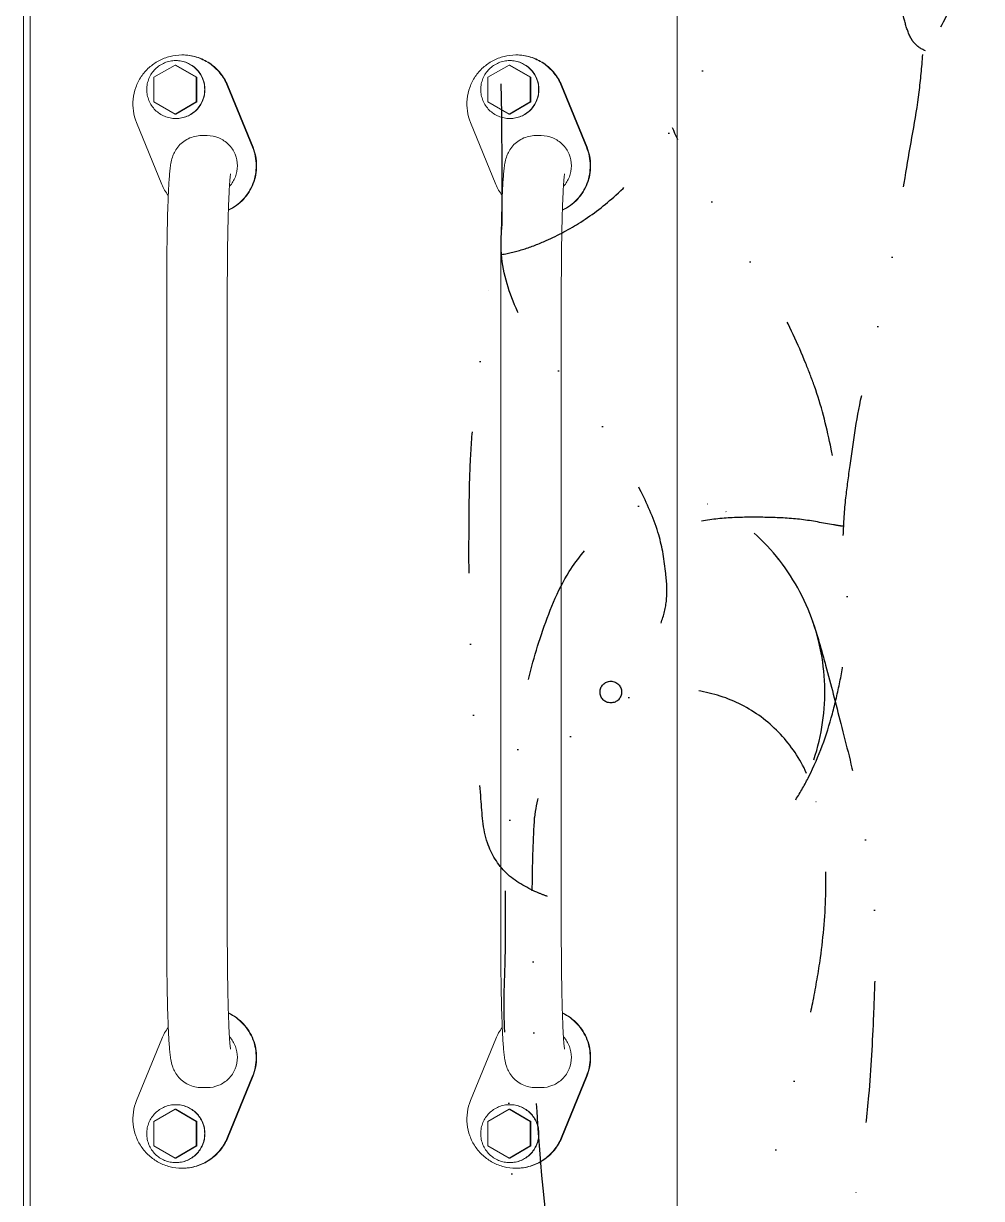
# Model space of a CAD drawing. Header units: millimetres. Extents: x -7970 to 6845, y -11075 to 1978.
# Drawn here: x 3605 to 4034, y -9411 to -8884 of the extents above; entities that cross this region are included whole.
import ezdxf

# ---------------------------------------------------------------- set-up
doc = ezdxf.new("R2010")
doc.units = ezdxf.units.MM
doc.header["$LTSCALE"] = 5
doc.linetypes.add('DIVIDE', pattern=[31.75, 12.7, -6.35, 0, -6.35, 0, -6.35])
doc.layers.add('Layer0016', color=7, linetype='Continuous')
doc.layers.add('Layer0021', color=7, linetype='Continuous')

# ---------------------------------------------------------------- blocks, each defined once
blk = doc.blocks.new('DC_GROUP_ＤＸＦ２５_206')
at = {"layer": 'Layer0016', "color": 7, "linetype": 'DIVIDE', "lineweight": 25}
blk.add_circle((3868.11, -9183.82), 4.85, dxfattribs=at)
for centre, radius, start, end in [((3868.11, -9183.82), 96.03, 341.5609, 61.6071), ((3868.11, -9183.82), 96.03, 10.071, 50.7318), ((3897.58, -9246.57), 64.02, 24.2204, 174.237)]:
    blk.add_arc(centre, radius, start, end, dxfattribs=at)
for points, knots in [([(3978.9, -8787.73), (3973.89, -8794), (3965.22, -8804.31), (3951.4, -8819.82), (3937.51, -8833.21), (3919.67, -8845.21), (3903.18, -8855.88), (3883.82, -8859.15), (3865.76, -8858.94), (3847.9, -8856.59), (3835.24, -8852.37), (3827.01, -8848.36), (3822.06, -8844.2), (3820.63, -8832.69), (3824.44, -8821.22), (3827.95, -8801.16), (3833.29, -8781.76), (3840.39, -8761.16), (3849.9, -8740.44), (3862.97, -8719.41), (3879.53, -8698.36), (3895.28, -8686.14), (3907.8, -8677.18), (3918.82, -8668.34), (3934.04, -8664.23), (3948.1, -8660.43), (3961.46, -8660.42), (3973.53, -8662.84), (3986.04, -8666.77), (3995.94, -8675.06), (4006.4, -8683.43), (4013.01, -8696.98), (4020.11, -8710.77), (4025.01, -8724.62), (4029.53, -8740.17), (4032.02, -8761.43), (4033.64, -8790.32), (4034.87, -8824.06), (4028.13, -8854.04), (4020.34, -8878.94), (4012.67, -8891.62), (4008.12, -8897.79)], [0, 0, 0, 0, 24.080206, 40.376328, 62.368007, 81.621779, 105.027946, 120.21878, 139.715507, 159.139584, 174.080389, 179.304723, 186.880218, 191.94402, 212.849643, 222.59821, 253.056704, 273.053856, 287.931849, 321.335945, 347.165392, 367.74227, 380.792024, 393.522119, 409.578539, 427.372267, 437.120647, 449.284481, 464.343197, 475.654195, 487.779324, 504.075592, 519.96282, 534.496675, 548.006704, 568.474766, 598.454492, 634.987732, 669.106867, 690.046219, 713.047401, 713.047401, 713.047401, 713.047401]), ([(4009.35, -8896.09), (4007.21, -8895.25), (4004.48, -8893.36), (4001.57, -8888.33), (3999.21, -8880.31), (3996.52, -8868.51), (3992.57, -8854.46), (3989.22, -8839.49), (3986.23, -8823.66), (3982.47, -8806.32), (3980.16, -8794.36), (3978.9, -8787.73)], [0, 0, 0, 0, 6.88314, 9.308779, 17.334506, 31.754878, 45.719172, 61.057072, 77.780326, 94.039502, 114.295448, 114.295448, 114.295448, 114.295448]), ([(3819.05, -8987.52), (3822.43, -8986.91), (3829.3, -8985.26), (3841.29, -8980.52), (3855.56, -8972.98), (3871.76, -8960.4), (3885.34, -8945.86), (3899.01, -8926.54), (3910.92, -8902.56), (3921.45, -8873.93), (3934.41, -8849.52), (3943.36, -8831.91), (3954.56, -8819.12), (3959.9, -8811.5), (3963.45, -8806.2)], [0, 0, 0, 0, 10.276892, 21.121796, 38.60948, 58.511164, 82.374755, 98.015477, 129.356766, 162.34053, 189.36152, 212.362556, 221.106485, 240.236954, 240.236954, 240.236954, 240.236954]), ([(3819.36, -8974.39), (3819.35, -8969.52), (3819.31, -8956.52), (3819.3, -8936.2), (3819.13, -8914.24), (3818.23, -8894.76), (3818.71, -8877.67), (3820.9, -8864.06), (3824.1, -8852.99), (3823.22, -8846.32), (3822.43, -8843.12)], [0, 0, 0, 0, 14.621044, 38.992536, 60.953625, 80.503469, 97.506721, 112.088938, 121.837288, 131.728726, 131.728726, 131.728726, 131.728726]), ([(3972.43, -9113.59), (3972.63, -9107.94), (3973.3, -9097.43), (3976.47, -9075.81), (3979.03, -9054.76), (3986.53, -9030.65), (3989.07, -9010.37), (3996.28, -8982.85), (3999.81, -8951.35), (4006.09, -8921.19), (4007.69, -8903.43), (4008.12, -8897.79)], [0, 0, 0, 0, 16.981949, 31.540061, 65.5765, 80.327213, 107.110872, 126.663787, 165.538472, 201.994188, 218.968809, 218.968809, 218.968809, 218.968809]), ([(3951.11, -9232.12), (3953.23, -9228.75), (3960.19, -9216.55), (3966.59, -9198.58), (3971.01, -9179.29), (3973.86, -9163.29), (3974.57, -9141.26), (3972.52, -9110.56), (3968.19, -9077.36), (3961.63, -9051.66), (3953.52, -9030.99), (3944.95, -9011.86), (3930.66, -8991.18), (3917.81, -8971.09), (3905.72, -8951.14), (3898.8, -8937.27), (3895.75, -8930.68)], [0, 0, 0, 0, 11.941717, 42.058661, 56.737333, 71.319621, 90.743887, 122.639797, 163.575677, 191.04993, 201.894875, 230.176978, 253.655663, 277.136005, 301.776365, 323.574974, 323.574974, 323.574974, 323.574974]), ([(3839.67, -9275.53), (3838.08, -9274.97), (3831.51, -9272.3), (3820.34, -9266.17), (3810.84, -9250.56), (3810.04, -9230.05), (3806.73, -9204.81), (3805.47, -9172.86), (3804.43, -9141.1), (3804.46, -9109.4), (3804.67, -9084.26), (3806.64, -9057.61), (3809.69, -9033.54), (3812.71, -9007.86), (3814.88, -8988.41), (3818.28, -8977.5), (3819.36, -8974.39)], [0, 0, 0, 0, 5.049823, 21.317249, 37.226374, 57.223409, 81.953727, 113.849502, 152.951443, 177.322345, 208.94052, 228.346601, 257.449431, 281.705424, 305.997844, 315.891095, 315.891095, 315.891095, 315.891095]), ([(3890.63, -9152.88), (3891.87, -9149.51), (3893.74, -9142.11), (3892.79, -9128.67), (3890.14, -9112.06), (3881.33, -9092.48), (3870.37, -9072.53), (3856.85, -9054.28), (3844.93, -9039.81), (3833.62, -9027.05), (3824.32, -9010.4), (3818.4, -8992.09), (3818.84, -8978.73), (3819.36, -8974.39)], [0, 0, 0, 0, 10.768884, 22.499469, 40.153612, 60.980478, 86.409452, 108.400752, 128.97768, 142.693814, 159.38412, 185.953428, 199.084002, 199.084002, 199.084002, 199.084002]), ([(3868.76, -9648.81), (3866.79, -9645.6), (3862.5, -9637.82), (3855.55, -9621.24), (3849.17, -9593.07), (3840.75, -9547.5), (3831.69, -9483.3), (3823.58, -9417.34), (3822.48, -9362.35), (3819.56, -9326.79), (3821.32, -9296.81), (3820.17, -9267.49), (3823.09, -9237.68), (3826.2, -9210.77), (3829.13, -9184.47), (3836.6, -9157.5), (3846.61, -9131.74), (3860.44, -9115.16), (3871.26, -9105.11), (3882.38, -9099.21), (3894.76, -9095.76), (3906.65, -9097.36), (3914.9, -9100.7), (3919.21, -9102.73), (3921.06, -9103.7)], [0, 0, 0, 0, 11.289141, 26.624981, 53.741447, 97.659264, 165.7305, 248.216462, 296.738336, 330.702274, 355.072983, 386.691137, 418.587052, 444.745573, 468.050844, 497.806237, 528.617985, 549.891825, 562.016757, 572.653678, 587.404401, 599.769513, 607.797651, 614.067108, 614.067108, 614.067108, 614.067108]), ([(3971.87, -9109.4), (3970.59, -9109.19), (3964.5, -9108.24), (3953.7, -9106.02), (3939.09, -9105.38), (3924.42, -9105.29), (3907.57, -9106.69), (3896.03, -9110.43), (3889.62, -9113.31)], [0, 0, 0, 0, 3.887506, 18.469801, 33.027888, 47.65036, 62.488616, 83.568031, 83.568031, 83.568031, 83.568031]), ([(3960.48, -9157.55), (3961.85, -9162.26), (3965.66, -9175.69), (3971.5, -9198.9), (3978.35, -9225.04), (3982.45, -9249.96), (3986.7, -9276.23), (3987.02, -9302.42), (3985.81, -9333.26), (3984.5, -9361.37), (3981.18, -9388.79), (3978.05, -9409.84), (3973.65, -9428.4), (3970.24, -9447.32), (3967.33, -9467.42), (3963.91, -9487.76), (3960.36, -9507.76), (3957.39, -9527.23), (3953.53, -9546.05), (3950.43, -9563.76), (3946.23, -9581.23), (3942.14, -9601.94), (3940.61, -9617.44), (3940.17, -9626.75)], [0, 0, 0, 0, 14.74055, 41.852822, 71.832641, 95.721103, 117.594501, 151.575286, 174.016936, 210.233855, 235.916563, 256.854773, 274.043334, 293.100369, 314.51004, 334.980228, 354.976232, 375.443839, 394.03476, 412.62157, 429.347624, 447.934401, 475.924744, 475.924744, 475.924744, 475.924744]), ([(3887.51, -9620.6), (3888.68, -9621.11), (3891.45, -9621.98), (3896.14, -9622.92), (3900.72, -9620.75), (3906.4, -9620.14), (3910.88, -9614.05), (3915.55, -9604.3), (3917.71, -9589.08), (3921.31, -9570.45), (3924.66, -9547.81), (3927.19, -9519.19), (3928.27, -9486.97), (3930.41, -9456.44), (3932.83, -9432.67), (3937.71, -9414.04), (3940.53, -9397.24), (3944.79, -9376.73), (3950.93, -9357.67), (3955.55, -9338.21), (3959.22, -9321.41), (3963.02, -9299.65), (3964.94, -9276.7), (3964.48, -9255.49), (3961.83, -9237.69), (3958.41, -9226.65), (3955.86, -9220.36)], [0, 0, 0, 0, 3.836863, 8.783369, 13.729588, 18.675302, 25.20146, 34.767333, 51.489692, 70.546468, 91.958456, 120.025216, 156.722592, 188.619412, 211.923267, 228.183852, 246.303575, 263.02775, 290.957234, 306.293159, 323.017333, 342.544346, 372.524219, 391.948428, 406.046826, 426.405242, 426.405242, 426.405242, 426.405242]), ([(3866.01, -9588.5), (3864.92, -9583.19), (3860.91, -9563.87), (3856.24, -9538.03), (3847.29, -9498.76), (3844.84, -9464.7), (3837.17, -9407), (3833.4, -9356.87), (3833.43, -9303.46), (3832.53, -9271), (3833.36, -9249.9), (3833.89, -9240.14)], [0, 0, 0, 0, 16.248014, 59.203365, 78.753718, 137.005747, 161.273906, 253.428951, 287.46548, 321.501968, 350.799269, 350.799269, 350.799269, 350.799269])]:
    blk.add_open_spline(points, degree=3, knots=knots, dxfattribs=at)

msp = doc.modelspace()

# ---------------------------------------------------------------- linework, layer by layer
at = {"layer": 'Layer0021', "color": 7, "linetype": 'Continuous', "lineweight": 18}
for p, q in [((3604.549, -9544.87), (3604.549, -8724.87)), ((3607.547, -9544.87), (3607.547, -8724.87)), ((3897.816, -9654.926), (3897.816, -8732.408)), ((3672.555, -8902.501), (3663.062, -8907.986)), ((3672.859, -8902.501), (3672.555, -8902.501)), ((3682.048, -8907.986), (3672.555, -8902.501)), ((3682.352, -8907.986), (3672.859, -8902.501)), ((3822.437, -8902.501), (3812.944, -8907.986)), ((3822.741, -8902.501), (3822.437, -8902.501)), ((3831.93, -8907.986), (3822.437, -8902.501)), ((3832.234, -8907.986), (3822.741, -8902.501)), ((3663.062, -8907.986), (3663.062, -8918.955)), ((3682.352, -8907.986), (3682.048, -8907.986)), ((3682.048, -8918.955), (3682.048, -8907.986)), ((3682.352, -8918.955), (3682.352, -8907.986)), ((3812.944, -8907.986), (3812.944, -8918.955)), ((3832.234, -8907.986), (3831.93, -8907.986)), ((3831.93, -8918.955), (3831.93, -8907.986)), ((3832.234, -8918.955), (3832.234, -8907.986)), ((3707.32, -8939.395), (3695.977, -8911.626)), ((3707.548, -8939.395), (3696.204, -8911.626)), ((3857.202, -8939.395), (3845.859, -8911.626)), ((3857.43, -8939.395), (3846.087, -8911.626)), ((3663.062, -8918.955), (3672.555, -8924.44)), ((3672.555, -8924.44), (3682.048, -8918.955)), ((3672.859, -8924.44), (3682.352, -8918.955)), ((3682.352, -8918.955), (3682.048, -8918.955)), ((3812.944, -8918.955), (3822.437, -8924.44)), ((3822.437, -8924.44), (3831.93, -8918.955)), ((3822.741, -8924.44), (3832.234, -8918.955)), ((3832.234, -8918.955), (3831.93, -8918.955)), ((3672.859, -8924.44), (3672.555, -8924.44)), ((3822.741, -8924.44), (3822.437, -8924.44)), ((3655.277, -8928.274), (3666.62, -8956.044)), ((3805.16, -8928.274), (3816.503, -8956.044)), ((3686.97, -8934.12), (3684.501, -8934.12)), ((3836.852, -8934.12), (3834.383, -8934.12)), ((3668.811, -9002.72), (3668.811, -9292.72)), ((3696.011, -9002.72), (3696.011, -9292.72)), ((3818.694, -9002.72), (3818.694, -9292.72)), ((3845.894, -9002.72), (3845.894, -9292.72)), ((3666.62, -9339.395), (3655.277, -9367.165)), ((3816.503, -9339.395), (3805.16, -9367.165)), ((3695.977, -9383.814), (3707.32, -9356.044)), ((3696.204, -9383.814), (3707.548, -9356.044)), ((3845.859, -9383.814), (3857.202, -9356.044)), ((3846.087, -9383.814), (3857.43, -9356.044)), ((3684.501, -9361.32), (3686.97, -9361.32)), ((3834.383, -9361.32), (3836.852, -9361.32)), ((3672.555, -9370.999), (3663.062, -9376.484)), ((3672.859, -9370.999), (3672.555, -9370.999)), ((3682.048, -9376.484), (3672.555, -9370.999)), ((3682.352, -9376.484), (3672.859, -9370.999)), ((3822.437, -9370.999), (3812.944, -9376.484)), ((3822.741, -9370.999), (3822.437, -9370.999)), ((3831.93, -9376.484), (3822.437, -9370.999)), ((3832.234, -9376.484), (3822.741, -9370.999)), ((3663.062, -9376.484), (3663.062, -9387.454)), ((3682.352, -9376.484), (3682.048, -9376.484)), ((3682.048, -9387.454), (3682.048, -9376.484)), ((3682.352, -9387.454), (3682.352, -9376.484)), ((3812.944, -9376.484), (3812.944, -9387.454)), ((3832.234, -9376.484), (3831.93, -9376.484)), ((3831.93, -9387.454), (3831.93, -9376.484)), ((3832.234, -9387.454), (3832.234, -9376.484)), ((3663.062, -9387.454), (3672.555, -9392.938)), ((3672.555, -9392.938), (3682.048, -9387.454)), ((3672.859, -9392.938), (3682.352, -9387.454)), ((3682.352, -9387.454), (3682.048, -9387.454)), ((3812.944, -9387.454), (3822.437, -9392.938)), ((3822.437, -9392.938), (3831.93, -9387.454)), ((3822.741, -9392.938), (3832.234, -9387.454)), ((3832.234, -9387.454), (3831.93, -9387.454)), ((3672.859, -9392.938), (3672.555, -9392.938)), ((3822.741, -9392.938), (3822.437, -9392.938))]:
    msp.add_line(p, q, dxfattribs=at)
for centre, start, end in [((3686.993, -8947.722), 202.219, 217.31962), ((3836.875, -8947.722), 202.219, 217.31962), ((3686.993, -9347.717), 142.67011, 157.78101), ((3836.875, -9347.717), 142.67011, 157.78101)]:
    msp.add_arc(centre, 22.006, start, end, dxfattribs=at)
for points, knots in [([(3675.627, -8897.95), (3673.837, -8897.95), (3670.242, -8898.392), (3665.183, -8900.341), (3660.743, -8903.46), (3657.193, -8907.562), (3654.742, -8912.403), (3653.537, -8917.696), (3653.648, -8923.119), (3654.6, -8926.616), (3655.277, -8928.274)], [0, 0, 0, 0, 0.124948, 0.2499063, 0.3748829, 0.4998811, 0.6248997, 0.749932, 0.8749669, 1, 1, 1, 1]), ([(3695.977, -8911.626), (3695.567, -8910.623), (3694.598, -8908.676), (3692.732, -8906.003), (3690.492, -8903.633), (3687.928, -8901.62), (3685.096, -8900.006), (3682.056, -8898.828), (3678.878, -8898.111), (3676.709, -8897.95), (3675.627, -8897.95)], [0, 0, 0, 0, 0.1250403, 0.2500698, 0.3750854, 0.5000882, 0.6250785, 0.7500586, 0.8750312, 1, 1, 1, 1]), ([(3696.204, -8911.626), (3695.795, -8910.623), (3694.826, -8908.676), (3692.96, -8906.003), (3690.72, -8903.633), (3688.156, -8901.62), (3685.324, -8900.006), (3682.284, -8898.828), (3679.106, -8898.111), (3676.937, -8897.95), (3675.855, -8897.95)], [0, 0, 0, 0, 0.1250403, 0.2500698, 0.3750854, 0.5000882, 0.6250785, 0.7500586, 0.8750312, 1, 1, 1, 1]), ([(3825.509, -8897.95), (3823.719, -8897.95), (3820.124, -8898.392), (3815.065, -8900.341), (3810.626, -8903.46), (3807.075, -8907.562), (3804.624, -8912.403), (3803.419, -8917.696), (3803.531, -8923.119), (3804.482, -8926.616), (3805.16, -8928.274)], [0, 0, 0, 0, 0.124948, 0.2499063, 0.3748829, 0.4998811, 0.6248997, 0.749932, 0.8749669, 1, 1, 1, 1]), ([(3845.859, -8911.626), (3845.449, -8910.623), (3844.48, -8908.676), (3842.614, -8906.003), (3840.374, -8903.633), (3837.81, -8901.62), (3834.978, -8900.006), (3831.939, -8898.828), (3828.76, -8898.111), (3826.592, -8897.95), (3825.509, -8897.95)], [0, 0, 0, 0, 0.1250403, 0.2500698, 0.3750854, 0.5000882, 0.6250785, 0.7500586, 0.8750312, 1, 1, 1, 1]), ([(3846.087, -8911.626), (3845.677, -8910.623), (3844.708, -8908.676), (3842.842, -8906.003), (3840.602, -8903.633), (3838.038, -8901.62), (3835.206, -8900.006), (3832.167, -8898.828), (3828.988, -8898.111), (3826.82, -8897.95), (3825.737, -8897.95)], [0, 0, 0, 0, 0.1250403, 0.2500698, 0.3750854, 0.5000882, 0.6250785, 0.7500586, 0.8750312, 1, 1, 1, 1]), ([(3672.859, -8900.471), (3672.01, -8900.471), (3670.307, -8900.638), (3667.855, -8901.383), (3665.595, -8902.592), (3663.614, -8904.219), (3661.988, -8906.202), (3660.779, -8908.464), (3660.035, -8910.918), (3659.868, -8912.621), (3659.868, -8913.471)], [0, 0, 0, 0, 0.1249557, 0.2499182, 0.3748931, 0.4998843, 0.6248931, 0.7499185, 0.8749523, 1, 1, 1, 1]), ([(3685.849, -8913.471), (3685.849, -8912.621), (3685.682, -8910.918), (3684.938, -8908.464), (3683.73, -8906.202), (3682.104, -8904.219), (3680.122, -8902.592), (3677.862, -8901.383), (3675.41, -8900.638), (3673.707, -8900.471), (3672.859, -8900.471)], [0, 0, 0, 0, 0.1250477, 0.2500815, 0.3751069, 0.5001157, 0.6251069, 0.7500818, 0.8750443, 1, 1, 1, 1]), ([(3685.971, -8913.471), (3685.971, -8912.621), (3685.803, -8910.918), (3685.059, -8908.464), (3683.851, -8906.202), (3682.225, -8904.219), (3680.244, -8902.592), (3677.983, -8901.383), (3675.532, -8900.638), (3673.829, -8900.471), (3672.98, -8900.471)], [0, 0, 0, 0, 0.1250477, 0.2500815, 0.3751069, 0.5001157, 0.6251069, 0.7500818, 0.8750443, 1, 1, 1, 1]), ([(3822.741, -8900.471), (3821.892, -8900.471), (3820.19, -8900.638), (3817.738, -8901.383), (3815.477, -8902.592), (3813.496, -8904.219), (3811.87, -8906.202), (3810.662, -8908.464), (3809.918, -8910.918), (3809.75, -8912.621), (3809.75, -8913.471)], [0, 0, 0, 0, 0.1249557, 0.2499182, 0.3748931, 0.4998843, 0.6248931, 0.7499185, 0.8749523, 1, 1, 1, 1]), ([(3835.732, -8913.471), (3835.732, -8912.621), (3835.564, -8910.918), (3834.82, -8908.464), (3833.612, -8906.202), (3831.986, -8904.219), (3830.005, -8902.592), (3827.744, -8901.383), (3825.292, -8900.638), (3823.59, -8900.471), (3822.741, -8900.471)], [0, 0, 0, 0, 0.1250477, 0.2500815, 0.3751069, 0.5001157, 0.6251069, 0.7500818, 0.8750443, 1, 1, 1, 1]), ([(3835.853, -8913.471), (3835.853, -8912.621), (3835.686, -8910.918), (3834.942, -8908.464), (3833.734, -8906.202), (3832.108, -8904.219), (3830.126, -8902.592), (3827.866, -8901.383), (3825.414, -8900.638), (3823.711, -8900.471), (3822.863, -8900.471)], [0, 0, 0, 0, 0.1250477, 0.2500815, 0.3751069, 0.5001157, 0.6251069, 0.7500818, 0.8750443, 1, 1, 1, 1]), ([(3659.868, -8913.471), (3659.868, -8914.32), (3660.035, -8916.024), (3660.779, -8918.477), (3661.988, -8920.739), (3663.614, -8922.722), (3665.595, -8924.349), (3667.855, -8925.558), (3670.307, -8926.303), (3672.01, -8926.471), (3672.859, -8926.471)], [0, 0, 0, 0, 0.1250477, 0.2500815, 0.3751069, 0.5001157, 0.6251069, 0.7500818, 0.8750443, 1, 1, 1, 1]), ([(3672.859, -8926.471), (3673.707, -8926.471), (3675.41, -8926.303), (3677.862, -8925.558), (3680.122, -8924.349), (3682.104, -8922.722), (3683.73, -8920.739), (3684.938, -8918.477), (3685.682, -8916.024), (3685.849, -8914.32), (3685.849, -8913.471)], [0, 0, 0, 0, 0.1249557, 0.2499182, 0.3748931, 0.4998843, 0.6248931, 0.7499185, 0.8749523, 1, 1, 1, 1]), ([(3672.98, -8926.471), (3673.829, -8926.471), (3675.532, -8926.303), (3677.983, -8925.558), (3680.244, -8924.349), (3682.225, -8922.722), (3683.851, -8920.739), (3685.059, -8918.477), (3685.803, -8916.024), (3685.971, -8914.32), (3685.971, -8913.471)], [0, 0, 0, 0, 0.1249557, 0.2499182, 0.3748931, 0.4998843, 0.6248931, 0.7499185, 0.8749523, 1, 1, 1, 1]), ([(3809.75, -8913.471), (3809.75, -8914.32), (3809.918, -8916.024), (3810.662, -8918.477), (3811.87, -8920.739), (3813.496, -8922.722), (3815.477, -8924.349), (3817.738, -8925.558), (3820.19, -8926.303), (3821.892, -8926.471), (3822.741, -8926.471)], [0, 0, 0, 0, 0.1250477, 0.2500815, 0.3751069, 0.5001157, 0.6251069, 0.7500818, 0.8750443, 1, 1, 1, 1]), ([(3822.741, -8926.471), (3823.59, -8926.471), (3825.292, -8926.303), (3827.744, -8925.558), (3830.005, -8924.349), (3831.986, -8922.722), (3833.612, -8920.739), (3834.82, -8918.477), (3835.564, -8916.024), (3835.732, -8914.32), (3835.732, -8913.471)], [0, 0, 0, 0, 0.1249557, 0.2499182, 0.3748931, 0.4998843, 0.6248931, 0.7499185, 0.8749523, 1, 1, 1, 1]), ([(3822.863, -8926.471), (3823.711, -8926.471), (3825.414, -8926.303), (3827.866, -8925.558), (3830.126, -8924.349), (3832.108, -8922.722), (3833.734, -8920.739), (3834.942, -8918.477), (3835.686, -8916.024), (3835.853, -8914.32), (3835.853, -8913.471)], [0, 0, 0, 0, 0.1249557, 0.2499182, 0.3748931, 0.4998843, 0.6248931, 0.7499185, 0.8749523, 1, 1, 1, 1]), ([(3684.501, -8934.12), (3683.462, -8934.12), (3681.379, -8934.358), (3678.433, -8935.409), (3675.823, -8937.074), (3673.721, -8939.201), (3672.254, -8941.488), (3671.214, -8943.98), (3670.641, -8946.495), (3670.29, -8949.185), (3670.036, -8951.957), (3669.815, -8955.16), (3669.616, -8958.87), (3669.435, -8963.089), (3669.212, -8969.626), (3668.999, -8978.715), (3668.846, -8990.408), (3668.811, -8998.546), (3668.811, -9002.72)], [0, 0, 0, 0, 0.0407384, 0.081385, 0.1216823, 0.1611174, 0.1977298, 0.2275726, 0.2665702, 0.2984644, 0.3339705, 0.3757376, 0.4243562, 0.4797115, 0.5413583, 0.6808495, 0.8362967, 1, 1, 1, 1]), ([(3700.56, -8947.72), (3700.56, -8945.951), (3699.853, -8942.375), (3696.829, -8937.854), (3692.312, -8934.828), (3688.738, -8934.12), (3686.97, -8934.12)], [0, 0, 0, 0, 0.2501024, 0.5001195, 0.750084, 1, 1, 1, 1]), ([(3834.383, -8934.12), (3833.344, -8934.12), (3831.261, -8934.358), (3828.315, -8935.409), (3825.705, -8937.074), (3823.603, -8939.201), (3822.136, -8941.488), (3821.097, -8943.98), (3820.524, -8946.495), (3820.173, -8949.185), (3819.919, -8951.957), (3819.698, -8955.16), (3819.498, -8958.87), (3819.318, -8963.089), (3819.094, -8969.626), (3818.882, -8978.715), (3818.728, -8990.408), (3818.694, -8998.546), (3818.694, -9002.72)], [0, 0, 0, 0, 0.0407384, 0.081385, 0.1216823, 0.1611174, 0.1977298, 0.2275726, 0.2665702, 0.2984644, 0.3339705, 0.3757376, 0.4243562, 0.4797115, 0.5413583, 0.6808495, 0.8362967, 1, 1, 1, 1]), ([(3850.443, -8947.72), (3850.443, -8945.951), (3849.735, -8942.375), (3846.711, -8937.854), (3842.194, -8934.828), (3838.62, -8934.12), (3836.852, -8934.12)], [0, 0, 0, 0, 0.2501024, 0.5001195, 0.750084, 1, 1, 1, 1]), ([(3696.516, -8967.537), (3697.76, -8966.937), (3700.14, -8965.498), (3703.238, -8962.711), (3705.76, -8959.391), (3707.614, -8955.656), (3708.735, -8951.64), (3709.084, -8947.484), (3708.648, -8943.338), (3707.842, -8940.675), (3707.32, -8939.395)], [0, 0, 0, 0, 0.1249567, 0.2499296, 0.3749194, 0.4999244, 0.6249405, 0.7499638, 0.8749809, 1, 1, 1, 1]), ([(3696.518, -8967.645), (3697.778, -8967.054), (3700.192, -8965.63), (3703.339, -8962.85), (3705.906, -8959.525), (3707.798, -8955.774), (3708.948, -8951.733), (3709.314, -8947.547), (3708.884, -8943.369), (3708.074, -8940.684), (3707.548, -8939.395)], [0, 0, 0, 0, 0.1249562, 0.2499287, 0.3749182, 0.4999231, 0.6249394, 0.7499629, 0.8749805, 1, 1, 1, 1]), ([(3846.398, -8967.537), (3847.642, -8966.937), (3850.023, -8965.498), (3853.121, -8962.711), (3855.642, -8959.391), (3857.496, -8955.656), (3858.618, -8951.64), (3858.966, -8947.484), (3858.53, -8943.338), (3857.725, -8940.675), (3857.202, -8939.395)], [0, 0, 0, 0, 0.1249567, 0.2499296, 0.3749194, 0.4999244, 0.6249405, 0.7499638, 0.8749809, 1, 1, 1, 1]), ([(3846.401, -8967.645), (3847.661, -8967.054), (3850.075, -8965.63), (3853.222, -8962.85), (3855.789, -8959.525), (3857.681, -8955.774), (3858.831, -8951.733), (3859.196, -8947.547), (3858.766, -8943.369), (3857.956, -8940.684), (3857.43, -8939.395)], [0, 0, 0, 0, 0.1249562, 0.2499287, 0.3749182, 0.4999231, 0.6249394, 0.7499629, 0.8749805, 1, 1, 1, 1]), ([(3697.434, -8951.414), (3697.441, -8951.383), (3697.469, -8951.235), (3697.397, -8951.671), (3697.373, -8951.924), (3697.299, -8952.548), (3697.236, -8953.233), (3697.132, -8954.438), (3697.008, -8956.202), (3696.866, -8958.632), (3696.73, -8961.433), (3696.601, -8964.574), (3696.483, -8968.02), (3696.376, -8971.742), (3696.246, -8977.16), (3696.121, -8984.376), (3696.031, -8993.405), (3696.011, -8999.583), (3696.011, -9002.72)], [0, 0, 0, 0, 0.0018334, 0.0055823, 0.0134228, 0.0245417, 0.0384578, 0.0548566, 0.0943248, 0.1417859, 0.196444, 0.25764, 0.3247627, 0.3972096, 0.4743731, 0.6403258, 0.8173653, 1, 1, 1, 1]), ([(3697.026, -8956.868), (3698.143, -8955.638), (3699.94, -8952.738), (3700.56, -8949.383), (3700.56, -8947.72)], [0, 0, 0, 0, 0.4999132, 1, 1, 1, 1]), ([(3847.317, -8951.414), (3847.323, -8951.383), (3847.351, -8951.235), (3847.279, -8951.671), (3847.255, -8951.924), (3847.182, -8952.548), (3847.118, -8953.233), (3847.015, -8954.438), (3846.89, -8956.202), (3846.748, -8958.632), (3846.612, -8961.433), (3846.484, -8964.574), (3846.365, -8968.02), (3846.258, -8971.742), (3846.128, -8977.16), (3846.004, -8984.376), (3845.914, -8993.405), (3845.894, -8999.583), (3845.894, -9002.72)], [0, 0, 0, 0, 0.0018334, 0.0055823, 0.0134228, 0.0245417, 0.0384578, 0.0548566, 0.0943248, 0.1417859, 0.196444, 0.25764, 0.3247627, 0.3972096, 0.4743731, 0.6403258, 0.8173653, 1, 1, 1, 1]), ([(3846.908, -8956.868), (3848.026, -8955.638), (3849.822, -8952.738), (3850.443, -8949.383), (3850.443, -8947.72)], [0, 0, 0, 0, 0.4999132, 1, 1, 1, 1]), ([(3668.811, -9292.72), (3668.811, -9296.895), (3668.846, -9305.035), (3668.999, -9316.73), (3669.212, -9325.821), (3669.435, -9332.358), (3669.616, -9336.577), (3669.816, -9340.287), (3670.037, -9343.489), (3670.291, -9346.262), (3670.642, -9348.953), (3671.219, -9351.469), (3672.257, -9353.962), (3673.726, -9356.247), (3675.828, -9358.368), (3678.434, -9360.032), (3681.379, -9361.081), (3683.462, -9361.32), (3684.501, -9361.32)], [0, 0, 0, 0, 0.1637585, 0.3192411, 0.4587368, 0.5203867, 0.5757425, 0.624359, 0.6661221, 0.7016253, 0.7335336, 0.772557, 0.8024354, 0.839016, 0.8783737, 0.9186349, 0.9592489, 1, 1, 1, 1]), ([(3696.011, -9292.72), (3696.011, -9298.706), (3696.064, -9307.469), (3696.252, -9318.751), (3696.438, -9326.236), (3696.665, -9332.725), (3696.891, -9337.402), (3697.091, -9340.462), (3697.226, -9342.153), (3697.346, -9343.324), (3697.42, -9343.924), (3697.453, -9344.115)], [0, 0, 0, 0, 0.3491615, 0.5111023, 0.658183, 0.7858864, 0.8897895, 0.9313003, 0.9647532, 0.9886998, 1, 1, 1, 1]), ([(3818.694, -9292.72), (3818.694, -9296.895), (3818.728, -9305.035), (3818.882, -9316.73), (3819.094, -9325.821), (3819.318, -9332.358), (3819.498, -9336.577), (3819.698, -9340.287), (3819.919, -9343.489), (3820.174, -9346.262), (3820.524, -9348.953), (3821.101, -9351.469), (3822.14, -9353.962), (3823.608, -9356.247), (3825.71, -9358.368), (3828.316, -9360.032), (3831.262, -9361.081), (3833.344, -9361.32), (3834.383, -9361.32)], [0, 0, 0, 0, 0.1637585, 0.3192411, 0.4587368, 0.5203867, 0.5757425, 0.624359, 0.6661221, 0.7016253, 0.7335336, 0.772557, 0.8024354, 0.839016, 0.8783737, 0.9186349, 0.9592489, 1, 1, 1, 1]), ([(3845.894, -9292.72), (3845.894, -9298.706), (3845.947, -9307.469), (3846.135, -9318.751), (3846.32, -9326.236), (3846.547, -9332.725), (3846.773, -9337.402), (3846.974, -9340.462), (3847.109, -9342.153), (3847.228, -9343.324), (3847.303, -9343.924), (3847.335, -9344.115)], [0, 0, 0, 0, 0.3491615, 0.5111023, 0.658183, 0.7858864, 0.8897895, 0.9313003, 0.9647532, 0.9886998, 1, 1, 1, 1]), ([(3707.32, -9356.044), (3707.842, -9354.765), (3708.648, -9352.101), (3709.084, -9347.955), (3708.735, -9343.799), (3707.614, -9339.783), (3705.76, -9336.049), (3703.238, -9332.729), (3700.14, -9329.941), (3697.76, -9328.502), (3696.516, -9327.902)], [0, 0, 0, 0, 0.1250191, 0.2500362, 0.3750595, 0.5000756, 0.6250806, 0.7500704, 0.8750433, 1, 1, 1, 1]), ([(3707.548, -9356.044), (3708.074, -9354.755), (3708.884, -9352.071), (3709.314, -9347.892), (3708.948, -9343.706), (3707.799, -9339.665), (3705.906, -9335.915), (3703.34, -9332.589), (3700.193, -9329.81), (3697.779, -9328.385), (3696.519, -9327.795)], [0, 0, 0, 0, 0.1250195, 0.2500371, 0.3750606, 0.5000769, 0.6250818, 0.7500713, 0.8750438, 1, 1, 1, 1]), ([(3857.202, -9356.044), (3857.725, -9354.765), (3858.53, -9352.101), (3858.966, -9347.955), (3858.618, -9343.799), (3857.496, -9339.783), (3855.642, -9336.049), (3853.121, -9332.729), (3850.023, -9329.941), (3847.642, -9328.502), (3846.398, -9327.902)], [0, 0, 0, 0, 0.1250191, 0.2500362, 0.3750595, 0.5000756, 0.6250806, 0.7500704, 0.8750433, 1, 1, 1, 1]), ([(3857.43, -9356.044), (3857.956, -9354.755), (3858.766, -9352.071), (3859.196, -9347.892), (3858.831, -9343.706), (3857.681, -9339.665), (3855.789, -9335.915), (3853.222, -9332.589), (3850.075, -9329.81), (3847.661, -9328.385), (3846.401, -9327.795)], [0, 0, 0, 0, 0.1250195, 0.2500371, 0.3750606, 0.5000769, 0.6250818, 0.7500713, 0.8750438, 1, 1, 1, 1]), ([(3697.028, -9338.574), (3698.145, -9339.805), (3699.941, -9342.704), (3700.56, -9346.057), (3700.56, -9347.72)], [0, 0, 0, 0, 0.4999132, 1, 1, 1, 1]), ([(3846.911, -9338.574), (3848.028, -9339.805), (3849.823, -9342.704), (3850.443, -9346.057), (3850.443, -9347.72)], [0, 0, 0, 0, 0.4999132, 1, 1, 1, 1]), ([(3700.56, -9347.72), (3700.56, -9349.489), (3699.853, -9353.064), (3696.829, -9357.585), (3692.312, -9360.611), (3688.738, -9361.32), (3686.97, -9361.32)], [0, 0, 0, 0, 0.2501024, 0.5001195, 0.750084, 1, 1, 1, 1]), ([(3850.443, -9347.72), (3850.443, -9349.489), (3849.735, -9353.064), (3846.711, -9357.585), (3842.194, -9360.611), (3838.62, -9361.32), (3836.852, -9361.32)], [0, 0, 0, 0, 0.2501024, 0.5001195, 0.750084, 1, 1, 1, 1]), ([(3655.277, -9367.165), (3654.6, -9368.823), (3653.648, -9372.32), (3653.537, -9377.744), (3654.742, -9383.036), (3657.193, -9387.877), (3660.743, -9391.98), (3665.183, -9395.098), (3670.242, -9397.047), (3673.837, -9397.489), (3675.627, -9397.489)], [0, 0, 0, 0, 0.1250331, 0.250068, 0.3751003, 0.5001189, 0.6251171, 0.7500937, 0.875052, 1, 1, 1, 1]), ([(3672.859, -9368.969), (3672.01, -9368.969), (3670.307, -9369.136), (3667.855, -9369.881), (3665.595, -9371.09), (3663.614, -9372.717), (3661.988, -9374.7), (3660.779, -9376.962), (3660.035, -9379.416), (3659.868, -9381.119), (3659.868, -9381.969)], [0, 0, 0, 0, 0.1249557, 0.2499182, 0.3748931, 0.4998843, 0.6248931, 0.7499185, 0.8749523, 1, 1, 1, 1]), ([(3685.849, -9381.969), (3685.849, -9381.119), (3685.682, -9379.416), (3684.938, -9376.962), (3683.73, -9374.7), (3682.104, -9372.717), (3680.122, -9371.09), (3677.862, -9369.881), (3675.41, -9369.136), (3673.707, -9368.969), (3672.859, -9368.969)], [0, 0, 0, 0, 0.1250477, 0.2500815, 0.3751069, 0.5001157, 0.6251069, 0.7500818, 0.8750443, 1, 1, 1, 1]), ([(3685.971, -9381.969), (3685.971, -9381.119), (3685.803, -9379.416), (3685.059, -9376.962), (3683.851, -9374.7), (3682.225, -9372.717), (3680.244, -9371.09), (3677.983, -9369.881), (3675.532, -9369.136), (3673.829, -9368.969), (3672.98, -9368.969)], [0, 0, 0, 0, 0.1250477, 0.2500815, 0.3751069, 0.5001157, 0.6251069, 0.7500818, 0.8750443, 1, 1, 1, 1]), ([(3805.16, -9367.165), (3804.482, -9368.823), (3803.531, -9372.32), (3803.419, -9377.744), (3804.624, -9383.036), (3807.075, -9387.877), (3810.626, -9391.98), (3815.065, -9395.098), (3820.124, -9397.047), (3823.719, -9397.489), (3825.509, -9397.489)], [0, 0, 0, 0, 0.1250331, 0.250068, 0.3751003, 0.5001189, 0.6251171, 0.7500937, 0.875052, 1, 1, 1, 1]), ([(3822.741, -9368.969), (3821.892, -9368.969), (3820.19, -9369.136), (3817.738, -9369.881), (3815.477, -9371.09), (3813.496, -9372.717), (3811.87, -9374.7), (3810.662, -9376.962), (3809.918, -9379.416), (3809.75, -9381.119), (3809.75, -9381.969)], [0, 0, 0, 0, 0.1249557, 0.2499182, 0.3748931, 0.4998843, 0.6248931, 0.7499185, 0.8749523, 1, 1, 1, 1]), ([(3835.732, -9381.969), (3835.732, -9381.119), (3835.564, -9379.416), (3834.82, -9376.962), (3833.612, -9374.7), (3831.986, -9372.717), (3830.005, -9371.09), (3827.744, -9369.881), (3825.292, -9369.136), (3823.59, -9368.969), (3822.741, -9368.969)], [0, 0, 0, 0, 0.1250477, 0.2500815, 0.3751069, 0.5001157, 0.6251069, 0.7500818, 0.8750443, 1, 1, 1, 1]), ([(3835.853, -9381.969), (3835.853, -9381.119), (3835.686, -9379.416), (3834.942, -9376.962), (3833.734, -9374.7), (3832.108, -9372.717), (3830.126, -9371.09), (3827.866, -9369.881), (3825.414, -9369.136), (3823.711, -9368.969), (3822.863, -9368.969)], [0, 0, 0, 0, 0.1250477, 0.2500815, 0.3751069, 0.5001157, 0.6251069, 0.7500818, 0.8750443, 1, 1, 1, 1]), ([(3659.868, -9381.969), (3659.868, -9382.818), (3660.035, -9384.522), (3660.779, -9386.975), (3661.988, -9389.238), (3663.614, -9391.22), (3665.595, -9392.847), (3667.855, -9394.057), (3670.307, -9394.801), (3672.01, -9394.969), (3672.859, -9394.969)], [0, 0, 0, 0, 0.1250477, 0.2500815, 0.3751069, 0.5001157, 0.6251069, 0.7500818, 0.8750443, 1, 1, 1, 1]), ([(3672.859, -9394.969), (3673.707, -9394.969), (3675.41, -9394.801), (3677.862, -9394.057), (3680.122, -9392.847), (3682.104, -9391.22), (3683.73, -9389.238), (3684.938, -9386.975), (3685.682, -9384.522), (3685.849, -9382.818), (3685.849, -9381.969)], [0, 0, 0, 0, 0.1249557, 0.2499182, 0.3748931, 0.4998843, 0.6248931, 0.7499185, 0.8749523, 1, 1, 1, 1]), ([(3672.98, -9394.969), (3673.829, -9394.969), (3675.532, -9394.801), (3677.983, -9394.057), (3680.244, -9392.847), (3682.225, -9391.22), (3683.851, -9389.238), (3685.059, -9386.975), (3685.803, -9384.522), (3685.971, -9382.818), (3685.971, -9381.969)], [0, 0, 0, 0, 0.1249557, 0.2499182, 0.3748931, 0.4998843, 0.6248931, 0.7499185, 0.8749523, 1, 1, 1, 1]), ([(3675.627, -9397.489), (3676.709, -9397.489), (3678.878, -9397.329), (3682.056, -9396.611), (3685.096, -9395.433), (3687.928, -9393.82), (3690.492, -9391.806), (3692.732, -9389.437), (3694.598, -9386.764), (3695.567, -9384.816), (3695.977, -9383.814)], [0, 0, 0, 0, 0.1249688, 0.2499414, 0.3749215, 0.4999118, 0.6249146, 0.7499302, 0.8749597, 1, 1, 1, 1]), ([(3675.855, -9397.489), (3676.937, -9397.489), (3679.106, -9397.329), (3682.284, -9396.611), (3685.324, -9395.433), (3688.156, -9393.82), (3690.72, -9391.806), (3692.96, -9389.437), (3694.826, -9386.764), (3695.795, -9384.816), (3696.204, -9383.814)], [0, 0, 0, 0, 0.1249688, 0.2499414, 0.3749215, 0.4999118, 0.6249146, 0.7499302, 0.8749597, 1, 1, 1, 1]), ([(3809.75, -9381.969), (3809.75, -9382.818), (3809.918, -9384.522), (3810.662, -9386.975), (3811.87, -9389.238), (3813.496, -9391.22), (3815.477, -9392.847), (3817.738, -9394.057), (3820.19, -9394.801), (3821.892, -9394.969), (3822.741, -9394.969)], [0, 0, 0, 0, 0.1250477, 0.2500815, 0.3751069, 0.5001157, 0.6251069, 0.7500818, 0.8750443, 1, 1, 1, 1]), ([(3822.741, -9394.969), (3823.59, -9394.969), (3825.292, -9394.801), (3827.744, -9394.057), (3830.005, -9392.847), (3831.986, -9391.22), (3833.612, -9389.238), (3834.82, -9386.975), (3835.564, -9384.522), (3835.732, -9382.818), (3835.732, -9381.969)], [0, 0, 0, 0, 0.1249557, 0.2499182, 0.3748931, 0.4998843, 0.6248931, 0.7499185, 0.8749523, 1, 1, 1, 1]), ([(3822.863, -9394.969), (3823.711, -9394.969), (3825.414, -9394.801), (3827.866, -9394.057), (3830.126, -9392.847), (3832.108, -9391.22), (3833.734, -9389.238), (3834.942, -9386.975), (3835.686, -9384.522), (3835.853, -9382.818), (3835.853, -9381.969)], [0, 0, 0, 0, 0.1249557, 0.2499182, 0.3748931, 0.4998843, 0.6248931, 0.7499185, 0.8749523, 1, 1, 1, 1]), ([(3825.509, -9397.489), (3826.592, -9397.489), (3828.76, -9397.329), (3831.939, -9396.611), (3834.978, -9395.433), (3837.81, -9393.82), (3840.374, -9391.806), (3842.614, -9389.437), (3844.48, -9386.764), (3845.449, -9384.816), (3845.859, -9383.814)], [0, 0, 0, 0, 0.1249688, 0.2499414, 0.3749215, 0.4999118, 0.6249146, 0.7499302, 0.8749597, 1, 1, 1, 1]), ([(3825.737, -9397.489), (3826.82, -9397.489), (3828.988, -9397.329), (3832.167, -9396.611), (3835.206, -9395.433), (3838.038, -9393.82), (3840.602, -9391.806), (3842.842, -9389.437), (3844.708, -9386.764), (3845.677, -9384.816), (3846.087, -9383.814)], [0, 0, 0, 0, 0.1249688, 0.2499414, 0.3749215, 0.4999118, 0.6249146, 0.7499302, 0.8749597, 1, 1, 1, 1])]:
    msp.add_open_spline(points, degree=3, knots=knots, dxfattribs=at)

# ---------------------------------------------------------------- block references
at = {"layer": 'Layer0016', "linetype": 'Continuous'}
msp.add_blockref('DC_GROUP_ＤＸＦ２５_206', (0, 0), dxfattribs=at)

doc.saveas('drawing.dxf')
